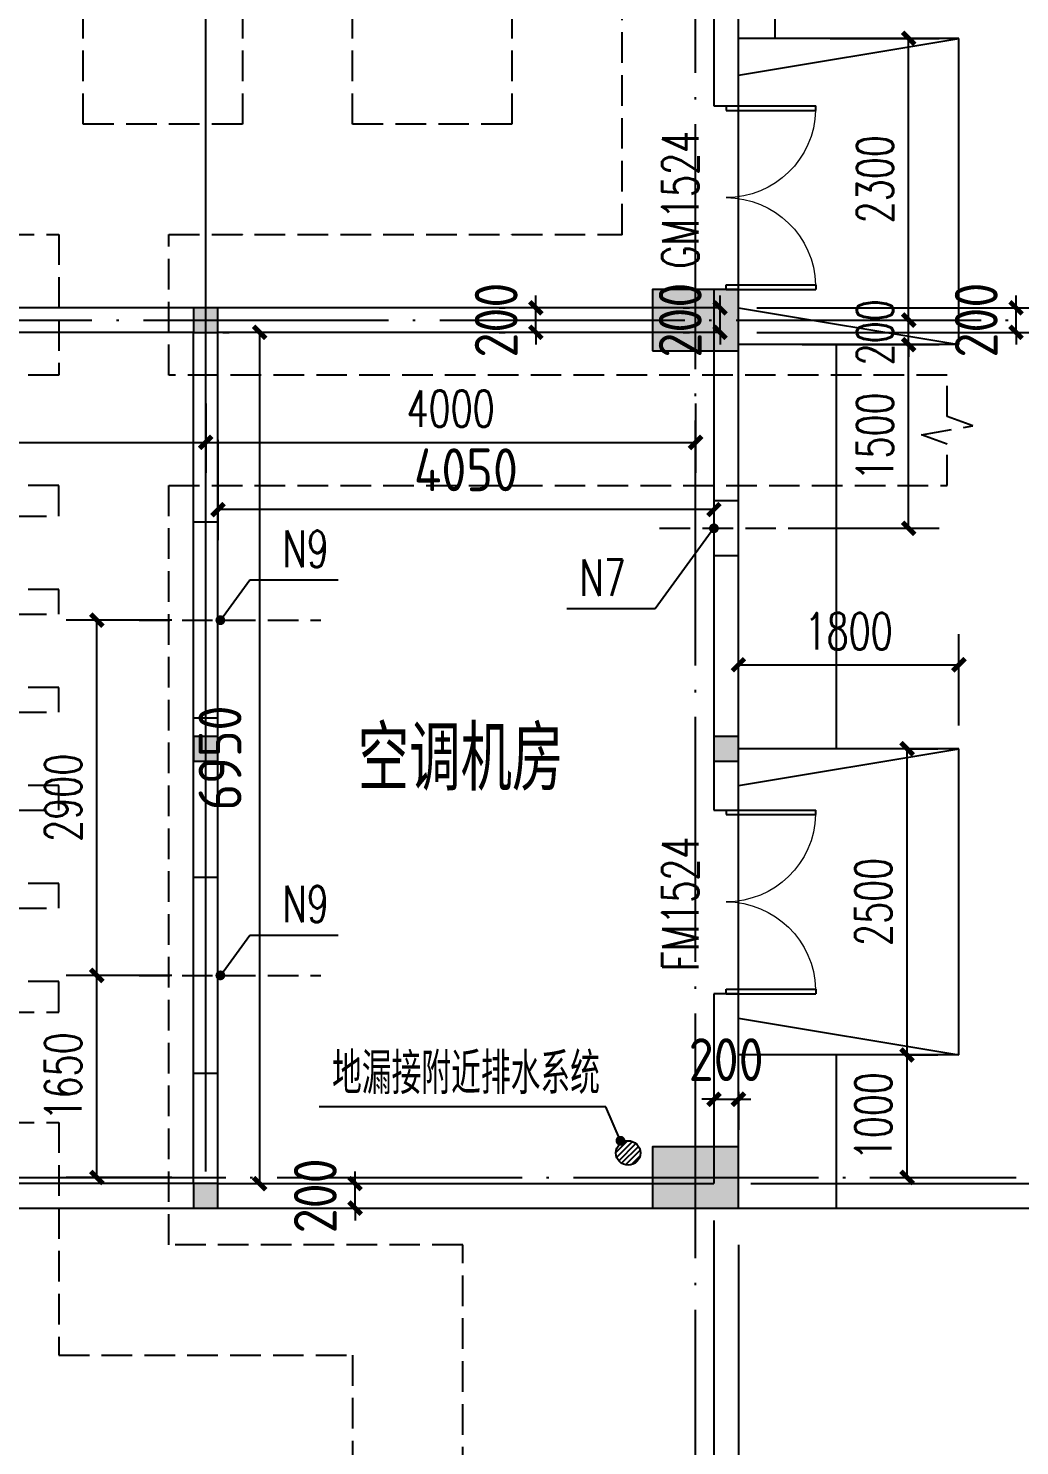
# Model space of a CAD drawing. Extents: x -59142 to 322364, y -122476 to 91021.
# Drawn here: x -15782 to -7688, y 24682 to 36254 of the extents above; entities that cross this region are included whole.
import ezdxf

# ---------------------------------------------------------------- set-up
doc = ezdxf.new("R2010")
doc.units = 0
doc.header["$LTSCALE"] = 1000
doc.header["$MEASUREMENT"] = 0
doc.linetypes.add('DASH', pattern=[0.35, 0.25, -0.1])
doc.linetypes.add('DOTE', pattern=[2.42, 2, -0.2, 0.02, -0.2])
for name, color, linetype in [('CENTRE LINE', 1, 'DOTE'), ('COLUMN', 255, 'Continuous'), ('DIM_LEAD', 3, 'Continuous'), ('DOOR_FIRE', 4, 'Continuous'), ('DOOR_FIRE_TEXT', 7, 'Continuous'), ('DOTE', 1, 'DOTE'), ('EQUIPMENT', 171, 'Continuous'), ('GROUND', 204, 'Continuous'), ('HOLE', 6, 'Continuous'), ('PUB_DIM', 3, 'Continuous'), ('PUB_HATCH', 255, 'Continuous'), ('PUB_TEXT', 7, 'Continuous'), ('STAIR', 2, 'Continuous'), ('TEXT', 62, 'Continuous'), ('WALL', 255, 'Continuous'), ('WINDOW', 4, 'Continuous'), ('WINDOW_TEXT', 7, 'Continuous')]:
    doc.layers.add(name, color=color, linetype=linetype)
doc.styles.add('_TCH_DIM', font='SIMPLEX', dxfattribs={"bigfont": 'GBCBIG'})
doc.styles.add('_TCH_DIM_T3', font='SIMPLEX', dxfattribs={"width": 0.705882, "bigfont": 'GBCBIG'})
doc.styles.add('_TCH_WINDOW', font='SIMPLEX', dxfattribs={"bigfont": 'GBCBIG'})
doc.styles.add('HZTXT', font='geditxt.shx', dxfattribs={"width": 0.8, "bigfont": 'hztxt1.shx'})
doc.styles.get("Standard").update_dxf_attribs({"font": 'gbenor.shx', "bigfont": 'gbcbig.shx'})
doc.dimstyles.new('_TCH_ARCH&&100', dxfattribs={"dimtxt": 297.5, "dimasz": 100, "dimexe": 250, "dimexo": 300, "dimgap": 126.25, "dimtad": 1, "dimdec": 0, "dimzin": 0, "dimdsep": 46, "dimtxsty": '_TCH_DIM_T3', "dimblk": 'ARCHTICK', "dimcen": 0.09, "dimazin": 2, "dimtfac": 1, "dimtdec": 0, "dimtix": 1, "dimtmove": 2, "dimatfit": 3, "dimfxl": 1, "dimtolj": 1, "dimtzin": 0, "dimarcsym": 0})
doc.dimstyles.get("Standard").update_dxf_attribs({"dimscale": 100, "dimtxt": 3.5, "dimasz": 1, "dimexe": 2.5, "dimexo": 3, "dimgap": 1.5, "dimtad": 1, "dimdec": 0, "dimzin": 0, "dimdsep": 46, "dimtxsty": 'Standard', "dimblk": 'ARCHTICK', "dimcen": 0.09, "dimadec": 0, "dimazin": 0, "dimtfac": 1, "dimtdec": 0, "dimtix": 1, "dimtmove": 2, "dimatfit": 3, "dimfxl": 1, "dimtolj": 1, "dimtzin": 0, "dimarcsym": 0})

# ---------------------------------------------------------------- blocks, each defined once
blk = doc.blocks.new('_FZH')
blk.add_lwpolyline([(-0.5, -0.5), (0.5, -0.5), (0.5, 0.5), (-0.5, 0.5)], close=True)
at = {"layer": 'PUB_HATCH'}
blk.add_solid([(-0.5, -0.5), (0.5, -0.5), (-0.5, 0.5), (0.5, 0.5)], dxfattribs=at)
blk = doc.blocks.new('A$C78DD753C')
at = {"layer": 'COLUMN', "xscale": 699.9999999997672, "yscale": 499.9999999998399, "zscale": 499.9999999998399, "rotation": 3.811489492195883e-11}
for p in [(23100, -47500), (23100, -54500)]:
    blk.add_blockref('_FZH', p, dxfattribs=at)
blk = doc.blocks.new('A$C42A87479')
at = {"layer": 'EQUIPMENT', "color": 251, "linetype": 'DASH'}
for points in [[(21200, -56950), (21200, -55050), (18800, -55050), (18800, -48850), (25154, -48850), (25154, -48513), (24944, -48437), (25364, -48363), (25154, -48288), (25154, -47950), (18800, -47950), (18800, -46800), (22500, -46800), (22500, -35850), (25154, -35850), (25154, -35463), (24944, -35386), (25364, -35312), (25154, -35238), (25154, -34950), (22500, -34950), (22500, -28650)], [(11500, -56950), (11500, -54050), (17900, -54050), (17900, -55950), (20300, -55950), (20300, -56950)], [(18100, -45900), (18100, -35850), (19400, -35850), (19400, -45900), (18100, -45900)], [(20300, -45900), (20300, -35850), (21600, -35850), (21600, -45900), (20300, -45900)], [(19400, -46804), (19400, -46800)], [(20300, -46804), (20300, -46800)], [(21600, -46804), (21600, -46800)], [(22500, -46804), (22500, -46800)], [(25154, -48850), (25154, -48513), (24944, -48437), (25364, -48363), (25154, -48288), (25154, -47950)], [(12200, -53150), (17900, -53150), (17900, -52900), (16500, -52900)], [(16500, -52300), (17900, -52300), (17900, -52100), (16500, -52100)], [(16500, -51500), (17900, -51500), (17900, -51300), (16500, -51300)], [(16500, -50700), (17900, -50700), (17900, -50500), (16500, -50500)], [(16500, -49900), (17900, -49900), (17900, -49700), (16500, -49700)], [(16500, -49100), (17900, -49100), (17900, -48850), (12200, -48850)]]:
    blk.add_lwpolyline(points, dxfattribs=at)
blk.add_lwpolyline([(12200, -47950), (12200, -46800), (17900, -46800), (17900, -47950)], close=True, dxfattribs=at)
blk = doc.blocks.new('_ArchTick')
at = {"color": 0, "linetype": 'ByBlock', "const_width": 0.4}
blk.add_lwpolyline([(-0.5, -0.5), (0.5, 0.5)], dxfattribs=at)
blk = doc.blocks.new('*D427')
at = {"layer": 'Defpoints', "color": 0, "transparency": 16777216}
for p in [(-15223, 31422), (-14312, 31422), (-14312, 28522)]:
    blk.add_point(p, dxfattribs=at)
at = {"layer": 'HOLE', "color": 0, "lineweight": -2, "transparency": 16777216}
for p, q in [((-14612, 31422), (-15473, 31422)), ((-15223, 28522), (-15223, 31422)), ((-14612, 28522), (-15473, 28522))]:
    blk.add_line(p, q, dxfattribs=at)
at = {"layer": 'HOLE', "color": 0, "lineweight": -2, "transparency": 16777216, "xscale": 100, "yscale": 100, "zscale": 100}
for p, rotation in [((-15223, 31422), 90), ((-15223, 28522), 270)]:
    blk.add_blockref('_ArchTick', p, dxfattribs=dict(at, rotation=rotation))
at = {"layer": 'HOLE', "color": 0, "transparency": 16777216, "insert": (-15498, 29972), "char_height": 297.5, "attachment_point": 5, "rotation": 90, "style": '_TCH_DIM_T3'}
blk.add_mtext('\\A1;2900', dxfattribs=at)
blk = doc.blocks.new('*D428')
at = {"layer": 'Defpoints', "color": 0, "transparency": 16777216}
for p in [(-15223, 28522), (-14312, 28522), (-14312, 26872)]:
    blk.add_point(p, dxfattribs=at)
at = {"layer": 'HOLE', "color": 0, "lineweight": -2, "transparency": 16777216}
for p, q in [((-14612, 28522), (-15473, 28522)), ((-15223, 26872), (-15223, 28522)), ((-14612, 26872), (-15473, 26872))]:
    blk.add_line(p, q, dxfattribs=at)
at = {"layer": 'HOLE', "color": 0, "lineweight": -2, "transparency": 16777216, "xscale": 100, "yscale": 100, "zscale": 100}
for p, rotation in [((-15223, 28522), 90), ((-15223, 26872), 270)]:
    blk.add_blockref('_ArchTick', p, dxfattribs=dict(at, rotation=rotation))
at = {"layer": 'HOLE', "color": 0, "transparency": 16777216, "insert": (-15498, 27697), "char_height": 297.5, "attachment_point": 5, "rotation": 90, "style": '_TCH_DIM_T3'}
blk.add_mtext('\\A1;1650', dxfattribs=at)
blk = doc.blocks.new('*D431')
at = {"layer": 'Defpoints', "color": 0, "transparency": 16777216}
for p in [(-9763, 33672), (-8594, 33672), (-9763, 32172)]:
    blk.add_point(p, dxfattribs=at)
at = {"layer": 'HOLE', "color": 0, "lineweight": -2, "transparency": 16777216}
for p, q in [((-9463, 33672), (-8344, 33672)), ((-8594, 32172), (-8594, 33672)), ((-9463, 32172), (-8344, 32172))]:
    blk.add_line(p, q, dxfattribs=at)
at = {"layer": 'HOLE', "color": 0, "lineweight": -2, "transparency": 16777216, "xscale": 100, "yscale": 100, "zscale": 100}
for p, rotation in [((-8594, 33672), 90), ((-8594, 32172), 270)]:
    blk.add_blockref('_ArchTick', p, dxfattribs=dict(at, rotation=rotation))
at = {"layer": 'HOLE', "color": 0, "transparency": 16777216, "insert": (-8869, 32922), "char_height": 297.5, "attachment_point": 5, "rotation": 90, "style": '_TCH_DIM_T3'}
blk.add_mtext('\\A1;1500', dxfattribs=at)
blk = doc.blocks.new('*D1329')
at = {"layer": 'Defpoints', "color": 0, "transparency": 16777216}
for p in [(-14334, 33491), (-10334, 33491), (-10334, 32874)]:
    blk.add_point(p, dxfattribs=at)
at = {"layer": 'PUB_DIM', "color": 0, "lineweight": -2, "transparency": 16777216}
for p, q in [((-14334, 33191), (-14334, 32624)), ((-10334, 33191), (-10334, 32624)), ((-14334, 32874), (-10334, 32874))]:
    blk.add_line(p, q, dxfattribs=at)
at = {"layer": 'PUB_DIM', "color": 0, "lineweight": -2, "transparency": 16777216, "xscale": 100, "yscale": 100, "zscale": 100, "rotation": 180}
blk.add_blockref('_ArchTick', (-14334, 32874), dxfattribs=at)
at = {"layer": 'PUB_DIM', "color": 0, "lineweight": -2, "transparency": 16777216, "xscale": 100, "yscale": 100, "zscale": 100}
blk.add_blockref('_ArchTick', (-10334, 32874), dxfattribs=at)
at = {"layer": 'PUB_DIM', "color": 0, "transparency": 16777216, "insert": (-12334, 33149), "char_height": 297.5, "attachment_point": 5, "style": '_TCH_DIM_T3'}
blk.add_mtext('\\A1;4000', dxfattribs=at)
blk = doc.blocks.new('*D1330')
at = {"layer": 'Defpoints', "color": 0, "transparency": 16777216}
for p in [(-20684, 33491), (-14334, 33491), (-14334, 32874)]:
    blk.add_point(p, dxfattribs=at)
at = {"layer": 'PUB_DIM', "color": 0, "lineweight": -2, "transparency": 16777216}
for p, q in [((-20684, 33191), (-20684, 32624)), ((-14334, 33191), (-14334, 32624)), ((-20684, 32874), (-14334, 32874))]:
    blk.add_line(p, q, dxfattribs=at)
at = {"layer": 'PUB_DIM', "color": 0, "lineweight": -2, "transparency": 16777216, "xscale": 100, "yscale": 100, "zscale": 100, "rotation": 180}
blk.add_blockref('_ArchTick', (-20684, 32874), dxfattribs=at)
at = {"layer": 'PUB_DIM', "color": 0, "lineweight": -2, "transparency": 16777216, "xscale": 100, "yscale": 100, "zscale": 100}
blk.add_blockref('_ArchTick', (-14334, 32874), dxfattribs=at)
at = {"layer": 'PUB_DIM', "color": 0, "transparency": 16777216, "insert": (-17509, 33149), "char_height": 297.5, "attachment_point": 5, "style": '_TCH_DIM_T3'}
blk.add_mtext('\\A1;6350', dxfattribs=at)
blk = doc.blocks.new('*D1335')
at = {"layer": 'Defpoints', "color": 0, "transparency": 16777216}
for p in [(-8889, 30372), (-8607, 30372), (-8889, 27872)]:
    blk.add_point(p, dxfattribs=at)
at = {"layer": 'PUB_DIM', "color": 0, "lineweight": -2, "transparency": 16777216}
for p, q in [((-8607, 27872), (-8607, 30372)), ((-8589, 30372), (-8357, 30372)), ((-8589, 27872), (-8357, 27872))]:
    blk.add_line(p, q, dxfattribs=at)
at = {"layer": 'PUB_DIM', "color": 0, "lineweight": -2, "transparency": 16777216, "xscale": 100, "yscale": 100, "zscale": 100}
for p, rotation in [((-8607, 30372), 90), ((-8607, 27872), 270)]:
    blk.add_blockref('_ArchTick', p, dxfattribs=dict(at, rotation=rotation))
at = {"layer": 'PUB_DIM', "color": 0, "transparency": 16777216, "insert": (-8882, 29122), "char_height": 297.5, "attachment_point": 5, "rotation": 90, "style": '_TCH_DIM_T3'}
blk.add_mtext('\\A1;2500', dxfattribs=at)
blk = doc.blocks.new('*D1336')
at = {"layer": 'Defpoints', "color": 0, "transparency": 16777216}
for p in [(-8889, 27872), (-8607, 27872), (-8889, 26872)]:
    blk.add_point(p, dxfattribs=at)
at = {"layer": 'PUB_DIM', "color": 0, "lineweight": -2, "transparency": 16777216}
for p, q in [((-8607, 26872), (-8607, 27872)), ((-8589, 27872), (-8357, 27872)), ((-8589, 26872), (-8357, 26872))]:
    blk.add_line(p, q, dxfattribs=at)
at = {"layer": 'PUB_DIM', "color": 0, "lineweight": -2, "transparency": 16777216, "xscale": 100, "yscale": 100, "zscale": 100}
for p, rotation in [((-8607, 27872), 90), ((-8607, 26872), 270)]:
    blk.add_blockref('_ArchTick', p, dxfattribs=dict(at, rotation=rotation))
at = {"layer": 'PUB_DIM', "color": 0, "transparency": 16777216, "insert": (-8882, 27372), "char_height": 297.5, "attachment_point": 5, "rotation": 90, "style": '_TCH_DIM_T3'}
blk.add_mtext('\\A1;1000', dxfattribs=at)
blk = doc.blocks.new('*D1337')
at = {"layer": 'Defpoints', "color": 0, "transparency": 16777216}
for p in [(-8184, 31058), (-9984, 30263), (-8184, 30263)]:
    blk.add_point(p, dxfattribs=at)
at = {"layer": 'PUB_DIM', "color": 0, "lineweight": -2, "transparency": 16777216}
for p, q in [((-9984, 30563), (-9984, 31308)), ((-8184, 30563), (-8184, 31308)), ((-9984, 31058), (-8184, 31058))]:
    blk.add_line(p, q, dxfattribs=at)
at = {"layer": 'PUB_DIM', "color": 0, "lineweight": -2, "transparency": 16777216, "xscale": 100, "yscale": 100, "zscale": 100, "rotation": 180}
blk.add_blockref('_ArchTick', (-9984, 31058), dxfattribs=at)
at = {"layer": 'PUB_DIM', "color": 0, "lineweight": -2, "transparency": 16777216, "xscale": 100, "yscale": 100, "zscale": 100}
blk.add_blockref('_ArchTick', (-8184, 31058), dxfattribs=at)
at = {"layer": 'PUB_DIM', "color": 0, "transparency": 16777216, "insert": (-9084, 31332), "char_height": 297.5, "attachment_point": 5, "style": '_TCH_DIM_T3'}
blk.add_mtext('\\A1;1800', dxfattribs=at)
blk = doc.blocks.new('*D1339')
at = {"layer": 'Defpoints', "color": 0, "transparency": 16777216}
for p in [(-9536, 36172), (-8594, 36172), (-9536, 33872)]:
    blk.add_point(p, dxfattribs=at)
at = {"layer": 'PUB_DIM', "color": 0, "lineweight": -2, "transparency": 16777216}
for p, q in [((-9236, 36172), (-8344, 36172)), ((-8594, 33872), (-8594, 36172)), ((-9236, 33872), (-8344, 33872))]:
    blk.add_line(p, q, dxfattribs=at)
at = {"layer": 'PUB_DIM', "color": 0, "lineweight": -2, "transparency": 16777216, "xscale": 100, "yscale": 100, "zscale": 100}
for p, rotation in [((-8594, 36172), 90), ((-8594, 33872), 270)]:
    blk.add_blockref('_ArchTick', p, dxfattribs=dict(at, rotation=rotation))
at = {"layer": 'PUB_DIM', "color": 0, "transparency": 16777216, "insert": (-8869, 35022), "char_height": 297.5, "attachment_point": 5, "rotation": 90, "style": '_TCH_DIM_T3'}
blk.add_mtext('\\A1;2300', dxfattribs=at)
blk = doc.blocks.new('*D1340')
at = {"layer": 'Defpoints', "color": 0, "transparency": 16777216}
for p in [(-9536, 33872), (-8594, 33872), (-9536, 33672)]:
    blk.add_point(p, dxfattribs=at)
at = {"layer": 'PUB_DIM', "color": 0, "lineweight": -2, "transparency": 16777216}
for p, q in [((-8594, 33872), (-8594, 33972)), ((-9236, 33872), (-8344, 33872)), ((-8594, 33672), (-8594, 33872)), ((-9236, 33672), (-8344, 33672)), ((-8594, 33672), (-8594, 33572))]:
    blk.add_line(p, q, dxfattribs=at)
at = {"layer": 'PUB_DIM', "color": 0, "lineweight": -2, "transparency": 16777216, "xscale": 100, "yscale": 100, "zscale": 100}
for p, rotation in [((-8594, 33872), 270), ((-8594, 33672), 90)]:
    blk.add_blockref('_ArchTick', p, dxfattribs=dict(at, rotation=rotation))
at = {"layer": 'PUB_DIM', "color": 0, "transparency": 16777216, "insert": (-8869, 33772), "char_height": 297.5, "attachment_point": 5, "rotation": 90, "style": '_TCH_DIM_T3'}
blk.add_mtext('\\A1;200', dxfattribs=at)
blk = doc.blocks.new('$DorLib2D$00000002')
for p, q in [((-0.5, 0), (-0.5, 0.4875)), ((-0.475, 0.4875), (-0.5, 0.4875)), ((-0.475, 0), (-0.475, 0.4875)), ((0.475, 0), (0.475, 0.4875)), ((0.475, 0.4875), (0.5, 0.4875)), ((0.5, 0), (0.5, 0.4875)), ((-0.5, 0), (-0.475, 0)), ((0.5, 0), (0.475, 0))]:
    blk.add_line(p, q)
at = {"lineweight": 13}
for centre, start, end in [((-0.4875, 0), 0, 88.53072), ((0.4875, 0), 91.46928, 180)]:
    blk.add_arc(centre, 0.4875, start, end, dxfattribs=at)
blk = doc.blocks.new('*D1599')
at = {"color": 0, "lineweight": -2, "transparency": 16777216}
for p, q in [((-33734, 26322), (-33734, 15380)), ((-9984, 26322), (-9984, 15380)), ((-33734, 15630), (-9984, 15630))]:
    blk.add_line(p, q, dxfattribs=at)
at = {"layer": 'Defpoints', "color": 0, "transparency": 16777216}
for p in [(-33734, 26622), (-9984, 26622), (-9984, 15630)]:
    blk.add_point(p, dxfattribs=at)
at = {"color": 0, "lineweight": -2, "transparency": 16777216, "xscale": 100, "yscale": 100, "zscale": 100, "rotation": 180}
blk.add_blockref('_ArchTick', (-33734, 15630), dxfattribs=at)
at = {"color": 0, "lineweight": -2, "transparency": 16777216, "xscale": 100, "yscale": 100, "zscale": 100}
blk.add_blockref('_ArchTick', (-9984, 15630), dxfattribs=at)
at = {"color": 0, "transparency": 16777216, "insert": (-21859, 15954), "char_height": 350, "attachment_point": 5}
blk.add_mtext('\\A1;23750', dxfattribs=at)
blk = doc.blocks.new('*D1600')
at = {"color": 0, "lineweight": -2, "transparency": 16777216}
for p, q in [((-33534, 26522), (-33534, 15928)), ((-10184, 26522), (-10184, 15928)), ((-10184, 16178), (-33534, 16178))]:
    blk.add_line(p, q, dxfattribs=at)
at = {"layer": 'Defpoints', "color": 0, "transparency": 16777216}
for p in [(-33534, 26822), (-10184, 26822), (-33534, 16178)]:
    blk.add_point(p, dxfattribs=at)
at = {"color": 0, "lineweight": -2, "transparency": 16777216, "xscale": 100, "yscale": 100, "zscale": 100, "rotation": 180}
blk.add_blockref('_ArchTick', (-33534, 16178), dxfattribs=at)
at = {"color": 0, "lineweight": -2, "transparency": 16777216, "xscale": 100, "yscale": 100, "zscale": 100}
blk.add_blockref('_ArchTick', (-10184, 16178), dxfattribs=at)
at = {"color": 0, "transparency": 16777216, "insert": (-21859, 16504), "char_height": 350, "attachment_point": 5}
blk.add_mtext('\\A1;23350', dxfattribs=at)
blk = doc.blocks.new('*D1601')
at = {"color": 0, "lineweight": -2, "transparency": 16777216}
for p, q in [((-13114, 26822), (-13114, 26922)), ((-13414, 26822), (-13364, 26822)), ((-13114, 26622), (-13114, 26822)), ((-13414, 26622), (-13364, 26622)), ((-13114, 26622), (-13114, 26522))]:
    blk.add_line(p, q, dxfattribs=at)
at = {"layer": 'Defpoints', "color": 0, "transparency": 16777216}
for p in [(-13114, 26822), (-13114, 26822), (-13114, 26622)]:
    blk.add_point(p, dxfattribs=at)
at = {"color": 0, "lineweight": -2, "transparency": 16777216, "xscale": 100, "yscale": 100, "zscale": 100}
for p, rotation in [((-13114, 26822), 270), ((-13114, 26622), 90)]:
    blk.add_blockref('_ArchTick', p, dxfattribs=dict(at, rotation=rotation))
at = {"color": 0, "transparency": 16777216, "insert": (-13439, 26722), "char_height": 350, "attachment_point": 5, "rotation": 90}
blk.add_mtext('\\A1;200', dxfattribs=at)
blk = doc.blocks.new('*D1602')
at = {"color": 0, "lineweight": -2, "transparency": 16777216}
for p, q in [((-10184, 27810), (-10184, 27760)), ((-9984, 27572), (-9984, 27260)), ((-10184, 27510), (-10284, 27510)), ((-10184, 27510), (-9984, 27510)), ((-9984, 27510), (-9884, 27510))]:
    blk.add_line(p, q, dxfattribs=at)
at = {"layer": 'Defpoints', "color": 0, "transparency": 16777216}
for p in [(-9984, 27872), (-10184, 27510), (-9984, 27510)]:
    blk.add_point(p, dxfattribs=at)
at = {"color": 0, "lineweight": -2, "transparency": 16777216, "xscale": 100, "yscale": 100, "zscale": 100}
blk.add_blockref('_ArchTick', (-10184, 27510), dxfattribs=at)
at = {"color": 0, "lineweight": -2, "transparency": 16777216, "xscale": 100, "yscale": 100, "zscale": 100, "rotation": 180}
blk.add_blockref('_ArchTick', (-9984, 27510), dxfattribs=at)
at = {"color": 0, "transparency": 16777216, "insert": (-10084, 27834), "char_height": 350, "attachment_point": 5}
blk.add_mtext('\\A1;200', dxfattribs=at)
blk = doc.blocks.new('*D1603')
at = {"color": 0, "lineweight": -2, "transparency": 16777216}
for p, q in [((-14193, 33772), (-14143, 33772)), ((-13893, 26822), (-13893, 33772)), ((-14193, 26822), (-14143, 26822))]:
    blk.add_line(p, q, dxfattribs=at)
at = {"layer": 'Defpoints', "color": 0, "transparency": 16777216}
for p in [(-13893, 33772), (-13893, 33772), (-13893, 26822)]:
    blk.add_point(p, dxfattribs=at)
at = {"color": 0, "lineweight": -2, "transparency": 16777216, "xscale": 100, "yscale": 100, "zscale": 100}
for p, rotation in [((-13893, 33772), 90), ((-13893, 26822), 270)]:
    blk.add_blockref('_ArchTick', p, dxfattribs=dict(at, rotation=rotation))
at = {"color": 0, "transparency": 16777216, "insert": (-14217, 30297), "char_height": 350, "attachment_point": 5, "rotation": 90}
blk.add_mtext('\\A1;6950', dxfattribs=at)
blk = doc.blocks.new('*D1604')
at = {"color": 0, "lineweight": -2, "transparency": 16777216}
for p, q in [((-14234, 32894), (-14234, 32075)), ((-10184, 32894), (-10184, 32075)), ((-10184, 32325), (-14234, 32325))]:
    blk.add_line(p, q, dxfattribs=at)
at = {"layer": 'Defpoints', "color": 0, "transparency": 16777216}
for p in [(-14234, 33194), (-10184, 33194), (-14234, 32325)]:
    blk.add_point(p, dxfattribs=at)
at = {"color": 0, "lineweight": -2, "transparency": 16777216, "xscale": 100, "yscale": 100, "zscale": 100, "rotation": 180}
blk.add_blockref('_ArchTick', (-14234, 32325), dxfattribs=at)
at = {"color": 0, "lineweight": -2, "transparency": 16777216, "xscale": 100, "yscale": 100, "zscale": 100}
blk.add_blockref('_ArchTick', (-10184, 32325), dxfattribs=at)
at = {"color": 0, "transparency": 16777216, "insert": (-12209, 32650), "char_height": 350, "attachment_point": 5}
blk.add_mtext('\\A1;4050', dxfattribs=at)
blk = doc.blocks.new('*D1605')
at = {"color": 0, "lineweight": -2, "transparency": 16777216}
for p, q in [((-10134, 33972), (-10134, 34072)), ((-10434, 33972), (-10384, 33972)), ((-10134, 33772), (-10134, 33972)), ((-10434, 33772), (-10384, 33772)), ((-10134, 33772), (-10134, 33672))]:
    blk.add_line(p, q, dxfattribs=at)
at = {"layer": 'Defpoints', "color": 0, "transparency": 16777216}
for p in [(-10134, 33972), (-10134, 33972), (-10134, 33772)]:
    blk.add_point(p, dxfattribs=at)
at = {"color": 0, "lineweight": -2, "transparency": 16777216, "xscale": 100, "yscale": 100, "zscale": 100}
for p, rotation in [((-10134, 33972), 270), ((-10134, 33772), 90)]:
    blk.add_blockref('_ArchTick', p, dxfattribs=dict(at, rotation=rotation))
at = {"color": 0, "transparency": 16777216, "insert": (-10459, 33872), "char_height": 350, "attachment_point": 5, "rotation": 90}
blk.add_mtext('\\A1;200', dxfattribs=at)
blk = doc.blocks.new('*D1606')
at = {"color": 0, "lineweight": -2, "transparency": 16777216}
for p, q in [((-7717, 33972), (-7717, 34072)), ((-9834, 33972), (-7467, 33972)), ((-7717, 33772), (-7717, 33972)), ((-9834, 33772), (-7467, 33772)), ((-7717, 33772), (-7717, 33672))]:
    blk.add_line(p, q, dxfattribs=at)
at = {"layer": 'Defpoints', "color": 0, "transparency": 16777216}
for p in [(-10134, 33972), (-7717, 33972), (-10134, 33772)]:
    blk.add_point(p, dxfattribs=at)
at = {"color": 0, "lineweight": -2, "transparency": 16777216, "xscale": 100, "yscale": 100, "zscale": 100}
for p, rotation in [((-7717, 33972), 270), ((-7717, 33772), 90)]:
    blk.add_blockref('_ArchTick', p, dxfattribs=dict(at, rotation=rotation))
at = {"color": 0, "transparency": 16777216, "insert": (-8042, 33872), "char_height": 350, "attachment_point": 5, "rotation": 90}
blk.add_mtext('\\A1;200', dxfattribs=at)
blk = doc.blocks.new('*D1607')
at = {"color": 0, "lineweight": -2, "transparency": 16777216}
for p, q in [((-11638, 33972), (-11638, 34072)), ((-11938, 33972), (-11888, 33972)), ((-11638, 33772), (-11638, 33972)), ((-11938, 33772), (-11888, 33772)), ((-11638, 33772), (-11638, 33672))]:
    blk.add_line(p, q, dxfattribs=at)
at = {"layer": 'Defpoints', "color": 0, "transparency": 16777216}
for p in [(-11638, 33972), (-11638, 33972), (-11638, 33772)]:
    blk.add_point(p, dxfattribs=at)
at = {"color": 0, "lineweight": -2, "transparency": 16777216, "xscale": 100, "yscale": 100, "zscale": 100}
for p, rotation in [((-11638, 33972), 270), ((-11638, 33772), 90)]:
    blk.add_blockref('_ArchTick', p, dxfattribs=dict(at, rotation=rotation))
at = {"color": 0, "transparency": 16777216, "insert": (-11962, 33872), "char_height": 350, "attachment_point": 5, "rotation": 90}
blk.add_mtext('\\A1;200', dxfattribs=at)
blk = doc.blocks.new('*D1609')
at = {"color": 0, "lineweight": -2, "transparency": 16777216}
for p, q in [((-14334, 26922), (-14334, 81872)), ((-9984, 26922), (-9984, 81872)), ((-14334, 81622), (-9984, 81622))]:
    blk.add_line(p, q, dxfattribs=at)
at = {"layer": 'Defpoints', "color": 0, "transparency": 16777216}
for p in [(-9984, 81622), (-14334, 26622), (-9984, 26622)]:
    blk.add_point(p, dxfattribs=at)
at = {"color": 0, "lineweight": -2, "transparency": 16777216, "xscale": 100, "yscale": 100, "zscale": 100, "rotation": 180}
blk.add_blockref('_ArchTick', (-14334, 81622), dxfattribs=at)
at = {"color": 0, "lineweight": -2, "transparency": 16777216, "xscale": 100, "yscale": 100, "zscale": 100}
blk.add_blockref('_ArchTick', (-9984, 81622), dxfattribs=at)
at = {"color": 0, "transparency": 16777216, "insert": (-12159, 81947), "char_height": 350, "attachment_point": 5}
blk.add_mtext('\\A1;4350', dxfattribs=at)
blk = doc.blocks.new('*D1610')
at = {"color": 0, "lineweight": -2, "transparency": 16777216}
for p, q in [((-9684, 81622), (-2279, 81622)), ((-2529, 26622), (-2529, 81622)), ((-9684, 26622), (-2279, 26622))]:
    blk.add_line(p, q, dxfattribs=at)
at = {"layer": 'Defpoints', "color": 0, "transparency": 16777216}
for p in [(-9984, 81622), (-2529, 81622), (-9984, 26622)]:
    blk.add_point(p, dxfattribs=at)
at = {"color": 0, "lineweight": -2, "transparency": 16777216, "xscale": 100, "yscale": 100, "zscale": 100}
for p, rotation in [((-2529, 81622), 90), ((-2529, 26622), 270)]:
    blk.add_blockref('_ArchTick', p, dxfattribs=dict(at, rotation=rotation))
at = {"color": 0, "transparency": 16777216, "insert": (-2854, 54122), "char_height": 350, "attachment_point": 5, "rotation": 90}
blk.add_mtext('\\A1;55000', dxfattribs=at)
blk = doc.blocks.new('*D1611')
at = {"color": 0, "lineweight": -2, "transparency": 16777216}
for p, q in [((-9884, 81422), (-993, 81422)), ((-1243, 26822), (-1243, 81422)), ((-9884, 26822), (-993, 26822))]:
    blk.add_line(p, q, dxfattribs=at)
at = {"layer": 'Defpoints', "color": 0, "transparency": 16777216}
for p in [(-10184, 81422), (-1243, 81422), (-10184, 26822)]:
    blk.add_point(p, dxfattribs=at)
at = {"color": 0, "lineweight": -2, "transparency": 16777216, "xscale": 100, "yscale": 100, "zscale": 100}
for p, rotation in [((-1243, 81422), 90), ((-1243, 26822), 270)]:
    blk.add_blockref('_ArchTick', p, dxfattribs=dict(at, rotation=rotation))
at = {"color": 0, "transparency": 16777216, "insert": (-1568, 54122), "char_height": 350, "attachment_point": 5, "rotation": 90}
blk.add_mtext('\\A1;54600', dxfattribs=at)

msp = doc.modelspace()

# ---------------------------------------------------------------- hatches: boundary and pattern name
at = {"layer": 'GROUND'}
h = msp.add_hatch(dxfattribs=at)
h.set_pattern_fill('ANSI31', color=256, scale=20)
h.set_pattern_definition([(45, (22450, -20940.432), (-22.45064, 22.45064), [])])
edge = h.paths.add_edge_path()
edge.add_arc((-10884.3, 27072.1), 100, 0, 360)
at = {"layer": 'PUB_HATCH'}
for points in [[(-14434.3, 33772.1), (-14234.3, 33772.1), (-14234.3, 33972.1), (-14434.3, 33972.1)], [(-14434.3, 30472.1), (-14434.3, 30272.1), (-14234.3, 30272.1), (-14234.3, 30472.1)], [(-10184.3, 30472.1), (-10184.3, 30272.1), (-9984.3, 30272.1), (-9984.3, 30472.1)], [(-14434.3, 26822.1), (-14434.3, 26622.1), (-14234.3, 26622.1), (-14234.3, 26822.1)]]:
    msp.add_hatch(color=256, dxfattribs=at).paths.add_polyline_path(points)

# ---------------------------------------------------------------- linework, layer by layer
at = {"layer": 'CENTRE LINE'}
msp.add_lwpolyline([(-14334.3, 26922.1), (-14334.3, 33872.1)], dxfattribs=at)
at = {"layer": 'COLUMN'}
for p, q in [((-14234.3, 33972.1), (-14434.3, 33972.1)), ((-14434.3, 33972.1), (-14434.3, 33772.1)), ((-14234.3, 33772.1), (-14234.3, 33972.1)), ((-14434.3, 33772.1), (-14234.3, 33772.1)), ((-14434.3, 30472.1), (-14434.3, 30272.1)), ((-14234.3, 30472.1), (-14434.3, 30472.1)), ((-14234.3, 30272.1), (-14234.3, 30472.1)), ((-10184.3, 30472.1), (-10184.3, 30272.1)), ((-9984.3, 30472.1), (-10184.3, 30472.1)), ((-9984.3, 30272.1), (-9984.3, 30472.1)), ((-14434.3, 30272.1), (-14234.3, 30272.1)), ((-10184.3, 30272.1), (-9984.3, 30272.1)), ((-14434.3, 26822.1), (-14434.3, 26622.1)), ((-14234.3, 26822.1), (-14434.3, 26822.1)), ((-14234.3, 26622.1), (-14234.3, 26822.1)), ((-14434.3, 26622.1), (-14234.3, 26622.1))]:
    msp.add_line(p, q, dxfattribs=at)
at = {"layer": 'DIM_LEAD'}
for p, q in [((-11066.4, 27447.5), (-13407.4, 27447.5)), ((-10947.5, 27172.1), (-11066.4, 27447.5))]:
    msp.add_line(p, q, dxfattribs=at)
at = {"layer": 'DIM_LEAD', "const_width": 40}
msp.add_lwpolyline([(-10939.6, 27153.7, 1), (-10955.4, 27190.4, 1)], format="xyb", close=True, dxfattribs=at)
at = {"layer": 'DOOR_FIRE'}
msp.add_line((-9984.3, 28372.1), (-9984.3, 29872.1), dxfattribs=at)
at = {"layer": 'DOTE'}
for p, q in [((-36622.7, 33872.1), (-7716.7, 33872.1)), ((-45211, 26872.1), (-7716.7, 26872.1))]:
    msp.add_line(p, q, dxfattribs=at)
msp.add_lwpolyline([(-10334.3, 21372.1), (-10334.3, 83205.2)], dxfattribs=at)
at = {"layer": 'GROUND'}
for points in [[(-9684.3, 36172.1), (-9684.3, 81822.4)], [(-9184.3, 30372.1), (-9184.3, 33672.1)], [(-9984.3, 26622.1), (-9184.3, 26622.1), (-9184.3, 27872.1)]]:
    msp.add_lwpolyline(points, dxfattribs=at)
msp.add_circle((-10884.3, 27072.1), 100, dxfattribs=at)
at = {"layer": 'HOLE'}
for p, q in [((-9984.3, 32397.1), (-10184.3, 32397.1)), ((-14234.3, 32222.1), (-14434.3, 32222.1)), ((-10184.3, 32172.1), (-10664, 31515)), ((-9984.3, 31947.1), (-10184.3, 31947.1)), ((-14214.3, 31422.1), (-13974.4, 31750.6)), ((-13974.4, 31750.6), (-13251.9, 31750.6)), ((-10664, 31515), (-11386.5, 31515)), ((-14234.3, 30622.1), (-14434.3, 30622.1)), ((-14234.3, 29322.1), (-14434.3, 29322.1)), ((-14214.3, 28522.1), (-13974.4, 28850.6)), ((-13974.4, 28850.6), (-13251.9, 28850.6)), ((-14234.3, 27722.1), (-14434.3, 27722.1))]:
    msp.add_line(p, q, dxfattribs=at)
at = {"layer": 'HOLE', "linetype": 'DASH'}
for p, q in [((-10627.5, 32172.1), (-9144.5, 32172.1)), ((-14877.5, 31422.1), (-13394.5, 31422.1)), ((-14877.5, 28522.1), (-13394.5, 28522.1))]:
    msp.add_line(p, q, dxfattribs=at)
at = {"layer": 'HOLE', "const_width": 40}
for points in [[(-10172.5, 32188.2, 1), (-10196.1, 32155.9, 1)], [(-14226.1, 31405.9, 1), (-14202.5, 31438.2, 1)], [(-14226.1, 28505.9, 1), (-14202.5, 28538.2, 1)]]:
    msp.add_lwpolyline(points, format="xyb", close=True, dxfattribs=at)
at = {"layer": 'STAIR'}
for p, q in [((-8184.3, 36172.1), (-9984.3, 36172.1)), ((-9984.3, 33672.1), (-9984.3, 36172.1)), ((-9984.3, 35872.1), (-8184.3, 36172.1)), ((-8184.3, 33672.1), (-8184.3, 36172.1)), ((-9984.3, 33972.1), (-8184.3, 33672.1)), ((-8184.3, 33672.1), (-9984.3, 33672.1)), ((-8184.3, 30372.1), (-9984.3, 30372.1)), ((-9984.3, 30072.1), (-8184.3, 30372.1)), ((-8184.3, 27872.1), (-8184.3, 30372.1)), ((-9984.3, 27872.1), (-9984.3, 30272.1)), ((-9984.3, 28172.1), (-8184.3, 27872.1)), ((-8184.3, 27872.1), (-9984.3, 27872.1))]:
    msp.add_line(p, q, dxfattribs=at)
at = {"layer": 'WALL'}
for p, q in [((-9984.3, 35622.1), (-9984.3, 40172.1)), ((-10184.3, 40112.1), (-10184.3, 35622.1)), ((-10184.3, 35622.1), (-9984.3, 35622.1)), ((-9984.3, 34122.1), (-10184.3, 34122.1)), ((-10184.3, 34122.1), (-10184.3, 29872.1)), ((-9984.3, 29872.1), (-9984.3, 34122.1)), ((-14334.3, 33972.1), (-20834.3, 33972.1)), ((-10134.3, 33972.1), (-14334.3, 33972.1)), ((-10134.3, 33772.1), (-10134.3, 33972.1)), ((-14434.3, 33772.1), (-21034.3, 33772.1)), ((-14434.3, 26822.1), (-14434.3, 33772.1)), ((-10134.3, 33772.1), (-14234.3, 33772.1)), ((-14234.3, 26822.1), (-14234.3, 33772.1)), ((-10184.3, 29872.1), (-9984.3, 29872.1)), ((-9984.3, 28372.1), (-10184.3, 28372.1)), ((-10184.3, 28372.1), (-10184.3, 26822.1)), ((-9984.3, 26622.1), (-9984.3, 28372.1)), ((-14434.3, 26822.1), (-17384.3, 26822.1)), ((-14234.3, 26822.1), (-10184.3, 26822.1)), ((-17384.3, 26622.1), (-14334.3, 26622.1)), ((-14334.3, 26622.1), (-9984.3, 26622.1))]:
    msp.add_line(p, q, dxfattribs=at)
at = {"layer": 'WINDOW'}
msp.add_line((-9984.3, 34122.1), (-9984.3, 35622.1), dxfattribs=at)

# ---------------------------------------------------------------- block references
at = {"layer": 'COLUMN'}
msp.add_blockref('A$C78DD753C', (-33434.3, 81372.1), dxfattribs=at)
at = {"layer": 'DOOR_FIRE'}
ref = msp.add_blockref('$DorLib2D$00000002', (-10084.3, 29122.1), dxfattribs=dict(at, xscale=1500, yscale=-1500, zscale=200, rotation=90))
ref.add_attrib('A', 'FM1524', (-10310.5, 28557.1), dxfattribs={"layer": 'DOOR_FIRE_TEXT', "height": 297.5, "rotation": 90, "style": '_TCH_WINDOW', "width": 0.705882})
at = {"layer": 'EQUIPMENT'}
msp.add_blockref('A$C42A87479', (-33434.3, 81372.1), dxfattribs=at)
at = {"layer": 'WINDOW'}
ref = msp.add_blockref('$DorLib2D$00000002', (-10084.3, 34872.1), dxfattribs=dict(at, xscale=1500, yscale=-1500, zscale=1500, rotation=90))
ref.add_attrib('A', 'GM1524', (-10310.5, 34292.1), dxfattribs={"layer": 'WINDOW_TEXT', "height": 297.5, "rotation": 90, "style": '_TCH_WINDOW', "width": 0.705882})

# ---------------------------------------------------------------- texts
at = {"layer": 'PUB_TEXT', "style": '_TCH_DIM', "width": 0.705882}
for s, p in [('N9', (-13706.9, 31855.6)), ('N7', (-11281.5, 31620)), ('N9', (-13706.9, 28955.6))]:
    msp.add_text(s, height=297.5, dxfattribs=at).set_placement(p)
at = {"layer": 'PUB_TEXT', "style": '_TCH_DIM'}
msp.add_text('地漏接附近排水系统', height=337.59, dxfattribs=at).set_placement((-13302.4, 27552.5))
at = {"layer": 'TEXT', "style": 'HZTXT', "width": 0.8}
msp.add_text('空调机房', height=525, dxfattribs=at).set_placement((-13093, 30029.5))

# ---------------------------------------------------------------- dimensions: what is measured, and where the dimension line sits
for base, p1, p2, picture, middle in [((-9984.3, 81622.1), (-14334.3, 26622.1), (-9984.3, 26622.1), '*D1609', (-12159.3, 81947.1)), ((-14234.3, 32325), (-10184.3, 33194.5), (-14234.3, 33194.5), '*D1604', (-12209.3, 32650)), ((-9984.3, 27509.5), (-10184.3, 27509.5), (-9984.3, 27872.1), '*D1602', (-10084.3, 27834.5)), ((-33534.3, 16178.5), (-10184.3, 26822.1), (-33534.3, 26822.1), '*D1600', (-21859.3, 16503.5))]:
    dim = msp.add_linear_dim(base=base, p1=p1, p2=p2, dimstyle='Standard', override={"dimarcsym": 1})
    dim.commit()
    dim.dimension.update_dxf_attribs({"geometry": picture, "text_midpoint": middle})
for base, p1, p2, angle, picture, middle in [((-2529, 81622.1), (-9984.3, 26622.1), (-9984.3, 81622.1), 90, '*D1610', (-2854, 54122.1)), ((-1243, 81422.1), (-10184.3, 26822.1), (-10184.3, 81422.1), 90, '*D1611', (-1568, 54122.1)), ((-11637.5, 33972.1), (-11637.5, 33772.1), (-11637.5, 33972.1), 270, '*D1607', (-11962.5, 33872.1)), ((-10134.3, 33972.1), (-10134.3, 33772.1), (-10134.3, 33972.1), 270, '*D1605', (-10459.3, 33872.1)), ((-7716.7, 33972.1), (-10134.3, 33772.1), (-10134.3, 33972.1), 270, '*D1606', (-8041.7, 33872.1)), ((-13892.5, 33772.1), (-13892.5, 26822.1), (-13892.5, 33772.1), 90, '*D1603', (-14217.5, 30297.1)), ((-13114, 26822.1), (-13114, 26622.1), (-13114, 26822.1), 90, '*D1601', (-13439, 26722.1))]:
    dim = msp.add_linear_dim(base=base, p1=p1, p2=p2, angle=angle, dimstyle='Standard', override={"dimarcsym": 1})
    dim.commit()
    dim.dimension.update_dxf_attribs({"geometry": picture, "text_midpoint": middle})
dim = msp.add_aligned_dim(p1=(-33734.3, 26622.1), p2=(-9984.3, 26622.1), distance=-10992.6, dimstyle='Standard', override={"dimarcsym": 1})
dim.commit()
dim.dimension.update_dxf_attribs({"geometry": '*D1599', "text_midpoint": (-21859.3, 15954.5)})
at = {"layer": 'HOLE'}
for p1, p2, distance, picture, middle in [((-9762.8, 32172.1), (-9762.8, 33672.1), -1169.3, '*D431', (-8868.5, 32922.1)), ((-14312.5, 28522.1), (-14312.5, 31422.1), 910.5, '*D427', (-15498, 29972.1)), ((-14312.5, 26872.1), (-14312.5, 28522.1), 910.5, '*D428', (-15498, 27697.1))]:
    dim = msp.add_aligned_dim(p1=p1, p2=p2, distance=distance, dimstyle='_TCH_ARCH&&100', dxfattribs=at)
    dim.commit()
    dim.dimension.update_dxf_attribs({"geometry": picture, "text_midpoint": middle})
at = {"layer": 'PUB_DIM'}
for p1, p2, distance, picture, middle in [((-9536, 33872.1), (-9536, 36172.1), -942.5, '*D1339', (-8868.5, 35022.1)), ((-9536, 33672.1), (-9536, 33872.1), -942.5, '*D1340', (-8868.5, 33772.1)), ((-20684.3, 33491), (-14334.3, 33491), -617, '*D1330', (-17509.3, 33149)), ((-14334.3, 33491), (-10334.3, 33491), -617, '*D1329', (-12334.3, 33149)), ((-9984.3, 30263), (-8184.3, 30263), 794.5, '*D1337', (-9084.3, 31332.5)), ((-8888.6, 27872.1), (-8888.6, 30372.1), -281.8, '*D1335', (-8881.9, 29122.1)), ((-8888.6, 26872.1), (-8888.6, 27872.1), -281.8, '*D1336', (-8881.9, 27372.1))]:
    dim = msp.add_aligned_dim(p1=p1, p2=p2, distance=distance, dimstyle='_TCH_ARCH&&100', dxfattribs=at)
    dim.commit()
    dim.dimension.update_dxf_attribs({"geometry": picture, "text_midpoint": middle})

doc.saveas('drawing.dxf')
